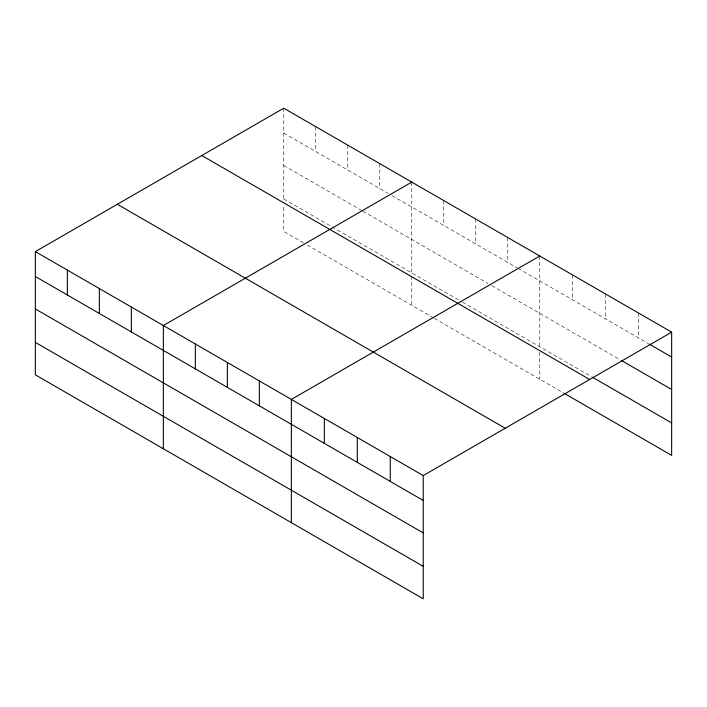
<?xml version="1.0" encoding="UTF-8"?>
<svg xmlns="http://www.w3.org/2000/svg" width="707" height="707" viewBox="0 0 707 707"><rect width="100%" height="100%" fill="white"/><g stroke="black" fill="none" stroke-linecap="round" stroke-linejoin="round"><path stroke-width="0.53" stroke-dasharray="3.54 2.65" d="M283.763 133.093L388.231 193.409M391.996 195.583L517.179 267.856M518.116 268.395L648.098 343.434M283.763 165.544L361.878 210.642M362.824 211.19L487.998 283.463M491.763 285.637L619.836 359.571M283.763 198.976L461.644 301.677M462.59 302.225L591.582 376.698M303.524 242.846L283.763 231.428L283.763 205.472M307.289 245.02L433.409 317.832M434.354 318.371L564.257 393.375M638.677 313.113L638.677 337.999M605.705 294.077L605.705 318.963M572.741 275.041L572.741 299.927M539.768 256.005L539.768 346.784M539.768 352.192L539.768 379.235M507.767 237.534L507.767 262.421M475.767 219.055L475.767 243.942M443.766 200.585L443.766 225.471M411.766 182.106L411.766 275.041M411.766 276.128L411.766 305.336M379.765 163.626L379.765 188.513M347.764 145.156L347.764 170.042M315.764 126.677L315.764 151.563M283.763 108.206L283.763 201.142"/><path stroke-width="1.06" d="M423.237 532.91L423.237 475.572L35.35 251.621L35.35 374.851L423.237 598.794L423.237 532.91L35.35 308.959M564.257 393.375L671.65 455.379L671.65 332.149L283.763 108.206L35.35 251.621M411.766 182.106L163.352 325.529L163.352 448.751M539.768 256.005L291.355 399.428L291.355 522.659M423.237 475.572L671.65 332.149M649.044 343.982L671.65 357.035M621.727 360.658L671.65 389.486M592.519 377.238L671.65 422.927M201.787 155.531L589.673 379.473M117.327 204.296L505.213 428.239M35.35 276.508L423.237 500.45M35.35 342.4L423.237 566.342M390.264 456.536L390.264 481.414M357.3 437.5L357.3 462.387M324.327 418.464L324.327 443.351M259.354 380.949L259.354 405.836M227.354 362.479L227.354 387.365M195.353 344L195.353 368.886M131.352 307.05L131.352 331.937M99.351 288.571L99.351 313.457M67.351 270.101L67.351 294.987"/></g></svg>
